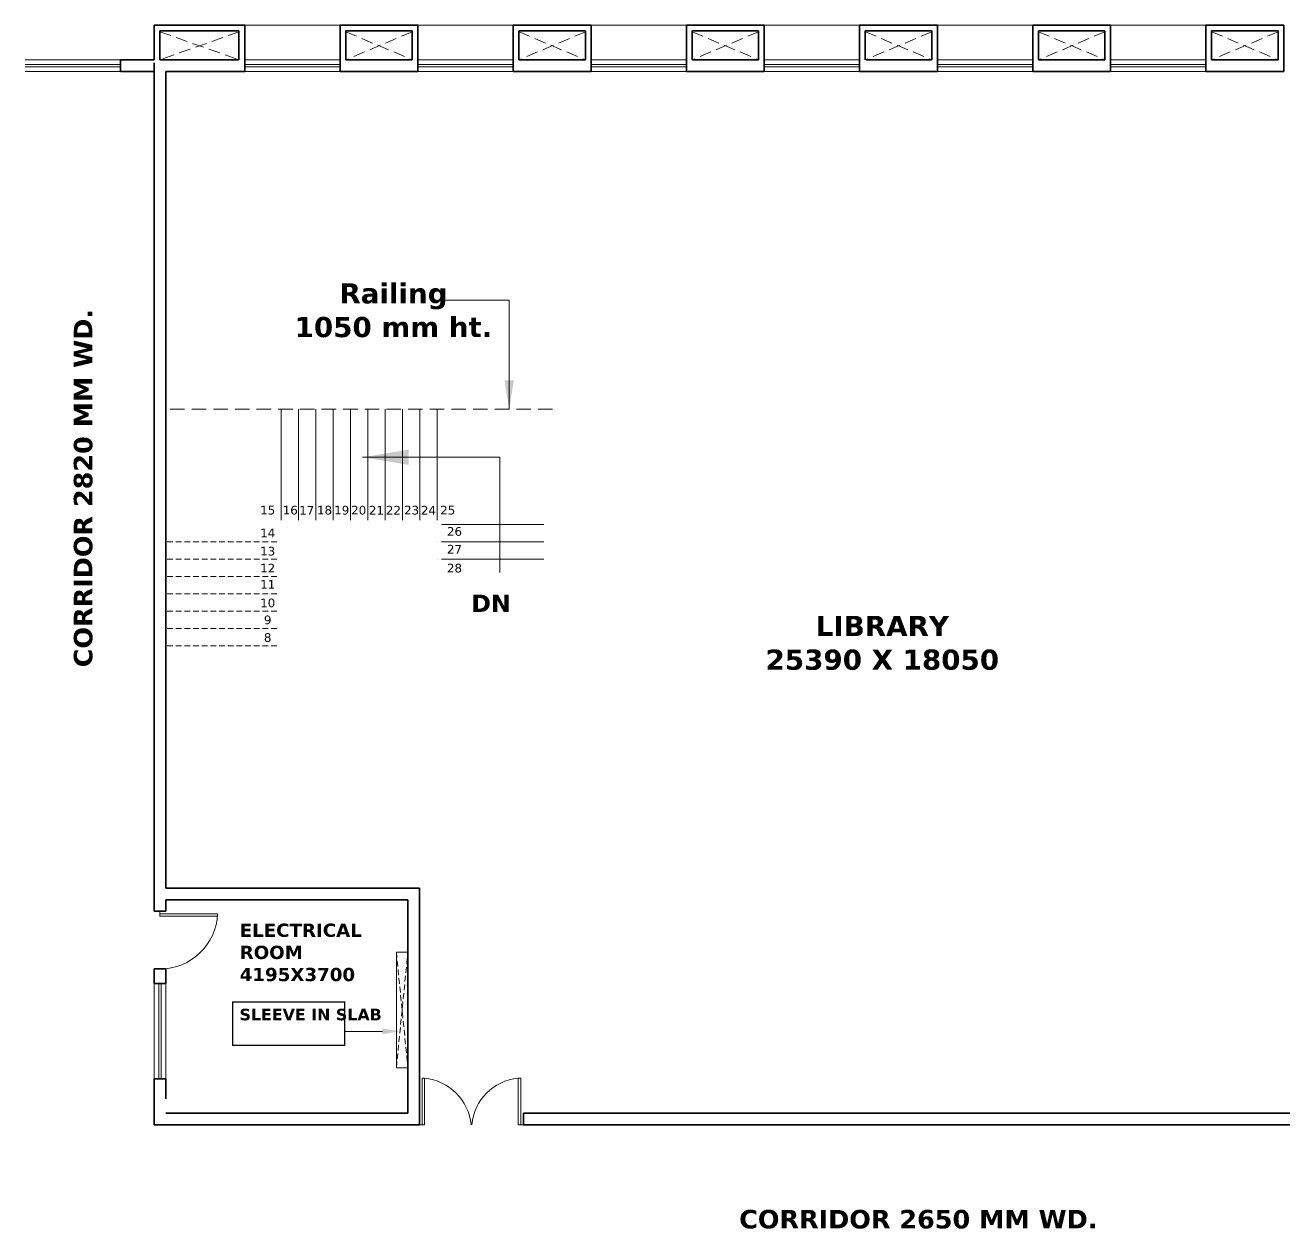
# Model space of a CAD drawing. Header units: millimetres. Extents: x -907591 to 4513934, y -12317808 to 1850003.
# Drawn here: x -431554 to -409750, y -5683677 to -5662826 of the extents above; entities that cross this region are included whole.
import ezdxf

# ---------------------------------------------------------------- set-up
doc = ezdxf.new("R2010")
doc.units = ezdxf.units.MM
doc.header["$LTSCALE"] = 2
doc.header["$MEASUREMENT"] = 0
doc.linetypes.add('DASHED2', pattern=[0.375, 0.25, -0.125])
doc.linetypes.add('HIDDEN', pattern=[0.375, 0.25, -0.125])
doc.layers.add('AEROW', color=7, linetype='Continuous', lineweight=15, true_color=0x0d0d0d)
doc.layers.add('DOT', color=7, linetype='DASHED2', lineweight=0, true_color=0x89067c)
for name, color, linetype, lineweight in [('DOOR', 27, 'Continuous', 5), ('DUCT', 37, 'Continuous', 35), ('glass', 5, 'Continuous', 15), ('SILL', 74, 'Continuous', 9), ('STAIR', 252, 'Continuous', 9), ('TEXT', 7, 'Continuous', 13), ('WAll', 250, 'Continuous', 35)]:
    doc.layers.add(name, color=color, linetype=linetype, lineweight=lineweight)
doc.styles.add('INNER DIM', font='', dxfattribs={"height": 250})
doc.styles.add('style2', font='')
doc.styles.get('INNER DIM').set_extended_font_data('Arial Narrow', bold=True)
doc.styles.get('style2').set_extended_font_data('Verdana')
doc.dimstyles.new('INNER DIM', dxfattribs={"dimscale": 0, "dimtxt": 250, "dimasz": 100, "dimexe": 50, "dimexo": 50, "dimgap": 50, "dimtad": 0, "dimdec": 0, "dimzin": 0, "dimdsep": 46, "dimtxsty": 'INNER DIM', "dimblk": 'ARCHTICK', "dimcen": 100, "dimdle": 50, "dimclrd": 256, "dimclre": 256, "dimclrt": 256, "dimadec": 0, "dimazin": 0, "dimtfac": 1, "dimtdec": 0, "dimtix": 1, "dimtmove": 2, "dimatfit": 3, "dimfxl": 50, "dimfxlon": 1, "dimtolj": 1, "dimtzin": 0, "dimlwd": -1, "dimlwe": -1, "dimarcsym": 1})

# ---------------------------------------------------------------- blocks, each defined once
blk = doc.blocks.new('_ArchTick')
at = {"color": 0, "linetype": 'ByBlock', "const_width": 0.15}
blk.add_lwpolyline([(-0.5, -0.5), (0.5, 0.5)], dxfattribs=at)
blk = doc.blocks.new('1000 DOOR R')
at = {"layer": 'DOOR', "color": 252, "ltscale": 200}
for p, q in [((-900, -900), (0, -900)), ((-900, -900), (-900, -950)), ((-900, -950), (0, -950)), ((0, -1000), (0, -900))]:
    blk.add_line(p, q, dxfattribs=at)
blk.add_arc((96, -1003), 1001, 95.4612, 174.0988, dxfattribs=at)

msp = doc.modelspace()

# ---------------------------------------------------------------- linework, layer by layer
at = {"layer": 'AEROW', "ltscale": 100}
for points in [[(-427964, -5679745), (-426019, -5679745), (-426019, -5680502), (-427964, -5680502)], [(-427959, -5679750), (-426024, -5679750), (-426024, -5680497), (-427959, -5680497)]]:
    msp.add_lwpolyline(points, close=True, dxfattribs=at)
msp.add_lwpolyline([(-425364, -5680256), (-426019, -5680256)], dxfattribs=at)
msp.add_solid([(-425364, -5680206), (-425064, -5680256), (-425364, -5680306)], dxfattribs=at)
at = {"layer": 'DOOR', "ltscale": 0.1}
for p, q in [((-429219, -5678176), (-429219, -5678260)), ((-429219, -5678218), (-428220, -5678218)), ((-429219, -5678260), (-428223, -5678260))]:
    msp.add_line(p, q, dxfattribs=at)
msp.add_arc((-429219, -5678176), 1000, 270, 357.612, dxfattribs=at)
at = {"layer": 'DOT', "linetype": 'Continuous', "ltscale": 400}
for p, q in [((-426100, -5662826), (-427750, -5662826)), ((-423100, -5662826), (-424750, -5662826)), ((-420100, -5662826), (-421750, -5662826)), ((-417100, -5662826), (-418750, -5662826)), ((-414100, -5662826), (-415750, -5662826)), ((-411100, -5662826), (-412750, -5662826))]:
    msp.add_line(p, q, dxfattribs=at)
at = {"layer": 'DOT', "ltscale": 400}
for p, q in [((-427849, -5662941), (-429219, -5663426)), ((-429219, -5662941), (-427849, -5663426)), ((-424849, -5662941), (-425999, -5663426)), ((-425999, -5662941), (-424849, -5663426)), ((-421849, -5662941), (-422999, -5663426)), ((-422999, -5662941), (-421849, -5663426)), ((-418849, -5662941), (-419999, -5663426)), ((-419999, -5662941), (-418849, -5663426)), ((-415849, -5662941), (-416999, -5663426)), ((-416999, -5662941), (-415849, -5663426)), ((-412849, -5662941), (-413999, -5663426)), ((-413999, -5662941), (-412849, -5663426)), ((-409849, -5662941), (-410999, -5663426)), ((-410999, -5662941), (-409849, -5663426))]:
    msp.add_line(p, q, dxfattribs=at)
at = {"layer": 'DOT', "linetype": 'Continuous', "lineweight": 5, "ltscale": 400}
for p, q in [((-425124, -5680886), (-425124, -5678886)), ((-424924, -5678886), (-425124, -5678886)), ((-424924, -5680886), (-425124, -5680886))]:
    msp.add_line(p, q, dxfattribs=at)
at = {"layer": 'DUCT', "ltscale": 100}
for p, q in [((-429320, -5663426), (-429320, -5662826)), ((-429320, -5662826), (-427750, -5662826)), ((-427750, -5662826), (-427750, -5663626)), ((-426100, -5662826), (-424750, -5662826)), ((-426100, -5663626), (-426100, -5662826)), ((-424750, -5663626), (-424750, -5662826)), ((-423100, -5662826), (-421750, -5662826)), ((-423100, -5663626), (-423100, -5662826)), ((-421750, -5663626), (-421750, -5662826)), ((-420100, -5662826), (-418750, -5662826)), ((-420100, -5663626), (-420100, -5662826)), ((-418750, -5663626), (-418750, -5662826)), ((-417100, -5663626), (-417100, -5662826)), ((-417100, -5662826), (-415750, -5662826)), ((-415750, -5663626), (-415750, -5662826)), ((-414100, -5662826), (-412750, -5662826)), ((-414100, -5663626), (-414100, -5662826)), ((-412750, -5663626), (-412750, -5662826)), ((-411100, -5662826), (-409750, -5662826)), ((-411100, -5663626), (-411100, -5662826)), ((-409750, -5663626), (-409750, -5662826)), ((-429220, -5662926), (-427850, -5662926)), ((-429220, -5662926), (-429220, -5663426)), ((-427850, -5662926), (-427850, -5663426)), ((-426000, -5662926), (-424850, -5662926)), ((-426000, -5663426), (-426000, -5662926)), ((-424850, -5663426), (-424850, -5662926)), ((-423000, -5662926), (-421850, -5662926)), ((-423000, -5663426), (-423000, -5662926)), ((-421850, -5663426), (-421850, -5662926)), ((-420000, -5662926), (-418850, -5662926)), ((-420000, -5663426), (-420000, -5662926)), ((-418850, -5663426), (-418850, -5662926)), ((-417000, -5662926), (-415850, -5662926)), ((-417000, -5663426), (-417000, -5662926)), ((-415850, -5663426), (-415850, -5662926)), ((-414000, -5662926), (-412850, -5662926)), ((-414000, -5663426), (-414000, -5662926)), ((-412850, -5663426), (-412850, -5662926)), ((-411000, -5662926), (-409850, -5662926)), ((-411000, -5663426), (-411000, -5662926)), ((-409850, -5663426), (-409850, -5662926)), ((-429904, -5663426), (-429320, -5663426)), ((-429904, -5663426), (-429904, -5663626)), ((-429220, -5663426), (-427850, -5663426)), ((-426000, -5663426), (-424850, -5663426)), ((-423000, -5663426), (-421850, -5663426)), ((-420000, -5663426), (-418850, -5663426)), ((-416985, -5663426), (-415850, -5663426)), ((-414000, -5663426), (-412850, -5663426)), ((-411000, -5663426), (-409850, -5663426)), ((-429904, -5663626), (-429319, -5663626)), ((-429119, -5663626), (-427750, -5663626)), ((-426100, -5663626), (-424750, -5663626)), ((-423100, -5663626), (-421750, -5663626)), ((-420100, -5663626), (-418750, -5663626)), ((-417100, -5663626), (-415750, -5663626)), ((-414100, -5663626), (-412750, -5663626)), ((-411100, -5663626), (-409750, -5663626))]:
    msp.add_line(p, q, dxfattribs=at)
at = {"layer": 'glass', "ltscale": 100}
for p, q in [((-429904, -5663506), (-431554, -5663506)), ((-429904, -5663546), (-431554, -5663546)), ((-426100, -5663506), (-427750, -5663506)), ((-426100, -5663546), (-427750, -5663546)), ((-424750, -5663506), (-423100, -5663506)), ((-424750, -5663546), (-423100, -5663546)), ((-421750, -5663506), (-420100, -5663506)), ((-421750, -5663546), (-420100, -5663546)), ((-418750, -5663506), (-417100, -5663506)), ((-418750, -5663546), (-417100, -5663546)), ((-414100, -5663506), (-415750, -5663506)), ((-414100, -5663546), (-415750, -5663546)), ((-412750, -5663506), (-411100, -5663506)), ((-412750, -5663546), (-411100, -5663546)), ((-429239, -5679426), (-429239, -5681076)), ((-429199, -5679426), (-429199, -5681076))]:
    msp.add_line(p, q, dxfattribs=at)
at = {"layer": 'SILL', "ltscale": 100}
for p, q in [((-429904, -5663426), (-431554, -5663426)), ((-426100, -5663426), (-427750, -5663426)), ((-424750, -5663426), (-423100, -5663426)), ((-420100, -5663426), (-421750, -5663426)), ((-418750, -5663426), (-417100, -5663426)), ((-414100, -5663426), (-415750, -5663426)), ((-412750, -5663426), (-411100, -5663426)), ((-429904, -5663626), (-431554, -5663626)), ((-426100, -5663626), (-427750, -5663626)), ((-424750, -5663626), (-423100, -5663626)), ((-420100, -5663626), (-421750, -5663626)), ((-418750, -5663626), (-417100, -5663626)), ((-414100, -5663626), (-415750, -5663626)), ((-412750, -5663626), (-411100, -5663626)), ((-429319, -5679426), (-429319, -5681076)), ((-429119, -5679426), (-429119, -5681076))]:
    msp.add_line(p, q, dxfattribs=at)
at = {"layer": 'STAIR', "linetype": 'HIDDEN', "ltscale": 500}
msp.add_line((-422419, -5669476), (-429144, -5669476), dxfattribs=at)
at = {"layer": 'STAIR', "ltscale": 100}
for p, q in [((-427119, -5669476), (-427119, -5671401)), ((-426819, -5669476), (-426819, -5671401)), ((-426519, -5669476), (-426519, -5671401)), ((-426219, -5669476), (-426219, -5671401)), ((-425919, -5669476), (-425919, -5671401)), ((-425619, -5669476), (-425619, -5671401)), ((-425319, -5669476), (-425319, -5671401)), ((-425019, -5669476), (-425019, -5671401)), ((-424719, -5669476), (-424719, -5671401)), ((-424419, -5669476), (-424419, -5671401)), ((-424419, -5671476), (-424419, -5671476)), ((-424344, -5671476), (-422569, -5671476)), ((-424419, -5671776), (-424419, -5671776)), ((-424344, -5671776), (-422569, -5671776)), ((-424419, -5672076), (-424419, -5672076)), ((-424344, -5672076), (-422569, -5672076))]:
    msp.add_line(p, q, dxfattribs=at)
at = {"layer": 'STAIR', "linetype": 'HIDDEN', "ltscale": 200}
for p, q in [((-427194, -5671776), (-429119, -5671776)), ((-427194, -5672076), (-429119, -5672076)), ((-427194, -5672376), (-429119, -5672376)), ((-427194, -5672676), (-429119, -5672676)), ((-427194, -5672976), (-429119, -5672976)), ((-427194, -5673276), (-429119, -5673276)), ((-427194, -5673576), (-429119, -5673576)), ((-425124, -5678886), (-424924, -5680886)), ((-425124, -5680886), (-424924, -5678886))]:
    msp.add_line(p, q, dxfattribs=at)
at = {"layer": 'WAll', "ltscale": 100}
for p, q in [((-429319, -5663476), (-429319, -5678176)), ((-429119, -5663626), (-429119, -5677776)), ((-424724, -5677776), (-429119, -5677776)), ((-424724, -5681876), (-424724, -5677776)), ((-429119, -5677976), (-429119, -5678176)), ((-424924, -5677976), (-429119, -5677976)), ((-424924, -5681676), (-424924, -5677976)), ((-429119, -5678176), (-429319, -5678176)), ((-429319, -5679176), (-429319, -5679426)), ((-429119, -5679176), (-429319, -5679176)), ((-429119, -5679426), (-429119, -5679176)), ((-429319, -5679276), (-429319, -5679426)), ((-429319, -5679426), (-429119, -5679426)), ((-429319, -5681876), (-429319, -5681076)), ((-429319, -5681076), (-429319, -5681876)), ((-429319, -5681076), (-429319, -5681876)), ((-429119, -5681076), (-429319, -5681076)), ((-429119, -5681076), (-429119, -5681426)), ((-424924, -5681676), (-429119, -5681676)), ((-422924, -5681676), (-406080, -5681676)), ((-422924, -5681876), (-422924, -5681676)), ((-429319, -5681876), (-424724, -5681876)), ((-422924, -5681876), (-406080, -5681876))]:
    msp.add_line(p, q, dxfattribs=at)

# ---------------------------------------------------------------- block references
at = {"layer": 'SILL', "ltscale": 0.1, "extrusion": (0, 0, -1), "xscale": -0.8999999999941792, "yscale": 0.8999999999941792, "zscale": -0.900000000403865, "rotation": 90}
msp.add_blockref('1000 DOOR R', (423824, -5681876), dxfattribs=at)
at = {"layer": 'SILL', "ltscale": 0.1, "xscale": -0.8999999999941792, "yscale": 0.8999999999941792, "zscale": 0.900000000403865, "rotation": 90}
msp.add_blockref('1000 DOOR R', (-423824, -5681876), dxfattribs=at)

# ---------------------------------------------------------------- texts
at = {"layer": 'TEXT', "ltscale": 0.1, "attachment_point": 5, "style": 'style2'}
for s, insert, char_height in [('{\\fVerdana|b1|i0|c0|p34;Railing \\P1050 mm ht. }', (-425174, -5667767), 350), ('15', (-427353, -5671229), 150), ('16', (-426962, -5671229), 150), ('17', (-426677, -5671229), 150), ('18', (-426368, -5671229), 150), ('19', (-426070, -5671229), 150), ('20', (-425776, -5671229), 150), ('21', (-425469, -5671229), 150), ('22', (-425175, -5671229), 150), ('23', (-424860, -5671229), 150), ('24', (-424568, -5671229), 150), ('25', (-424234, -5671229), 150), ('14', (-427353, -5671622), 150), ('26', (-424117, -5671598), 150), ('13', (-427353, -5671939), 150), ('27', (-424117, -5671904), 150), ('12', (-427353, -5672232), 150), ('28', (-424117, -5672233), 150), ('11', (-427353, -5672514), 150), ('10', (-427353, -5672836), 150), ('{\\fVerdana|b1|i0|c0|p34;DN}', (-423484, -5672841), 300), ('9', (-427353, -5673130), 150), ('\\pt3850;{\\fVerdana|b1|i0|c0|p34;LIBRARY\\P25390 X 18050}', (-416705, -5673529), 350), ('8', (-427353, -5673435), 150), ('{\\fVerdana|b1|i0|c0|p34;\\H1.2857x;CORRIDOR 2650 MM WD.\\H0.77778x;  }', (-416082, -5683513), 250)]:
    msp.add_mtext(s, dxfattribs=dict(at, insert=insert, char_height=char_height))
at = {"layer": 'TEXT', "ltscale": 0.1, "insert": (-430548, -5670846), "char_height": 250, "attachment_point": 5, "rotation": 90, "style": 'style2'}
msp.add_mtext('{\\fVerdana|b1|i0|c0|p34;\\H1.2857x;CORRIDOR 2820 MM WD.\\H0.77778x;  }', dxfattribs=at)
at = {"layer": 'TEXT', "ltscale": 100, "style": 'style2'}
for s, insert, char_height, width, attachment_point in [('{\\fVerdana|b1|i0|c0|p34;ELECTRICAL ROOM 4195X3700}', (-427838, -5679391), 230, 1958.63, 7), ('{\\fVerdana|b1|i0|c0|p34;SLEEVE IN SLAB}', (-427841, -5679865), 200, 2420.12, 1)]:
    msp.add_mtext(s, dxfattribs=dict(at, insert=insert, char_height=char_height, width=width, attachment_point=attachment_point))

# ---------------------------------------------------------------- leaders
at = {"layer": 'AEROW', "ltscale": 100}
msp.add_leader([(-423169, -5669476), (-423169, -5667590), (-424266, -5667590)], dimstyle='INNER DIM', override={"dimscale": 1, "dimasz": 500}, dxfattribs=at)
at = {"layer": 'AEROW', "lineweight": 35, "ltscale": 100}
msp.add_leader([(-425713, -5670311), (-423330, -5670311), (-423330, -5672308)], dimstyle='INNER DIM', override={"dimscale": 1, "dimasz": 800}, dxfattribs=at)

doc.saveas('drawing.dxf')
